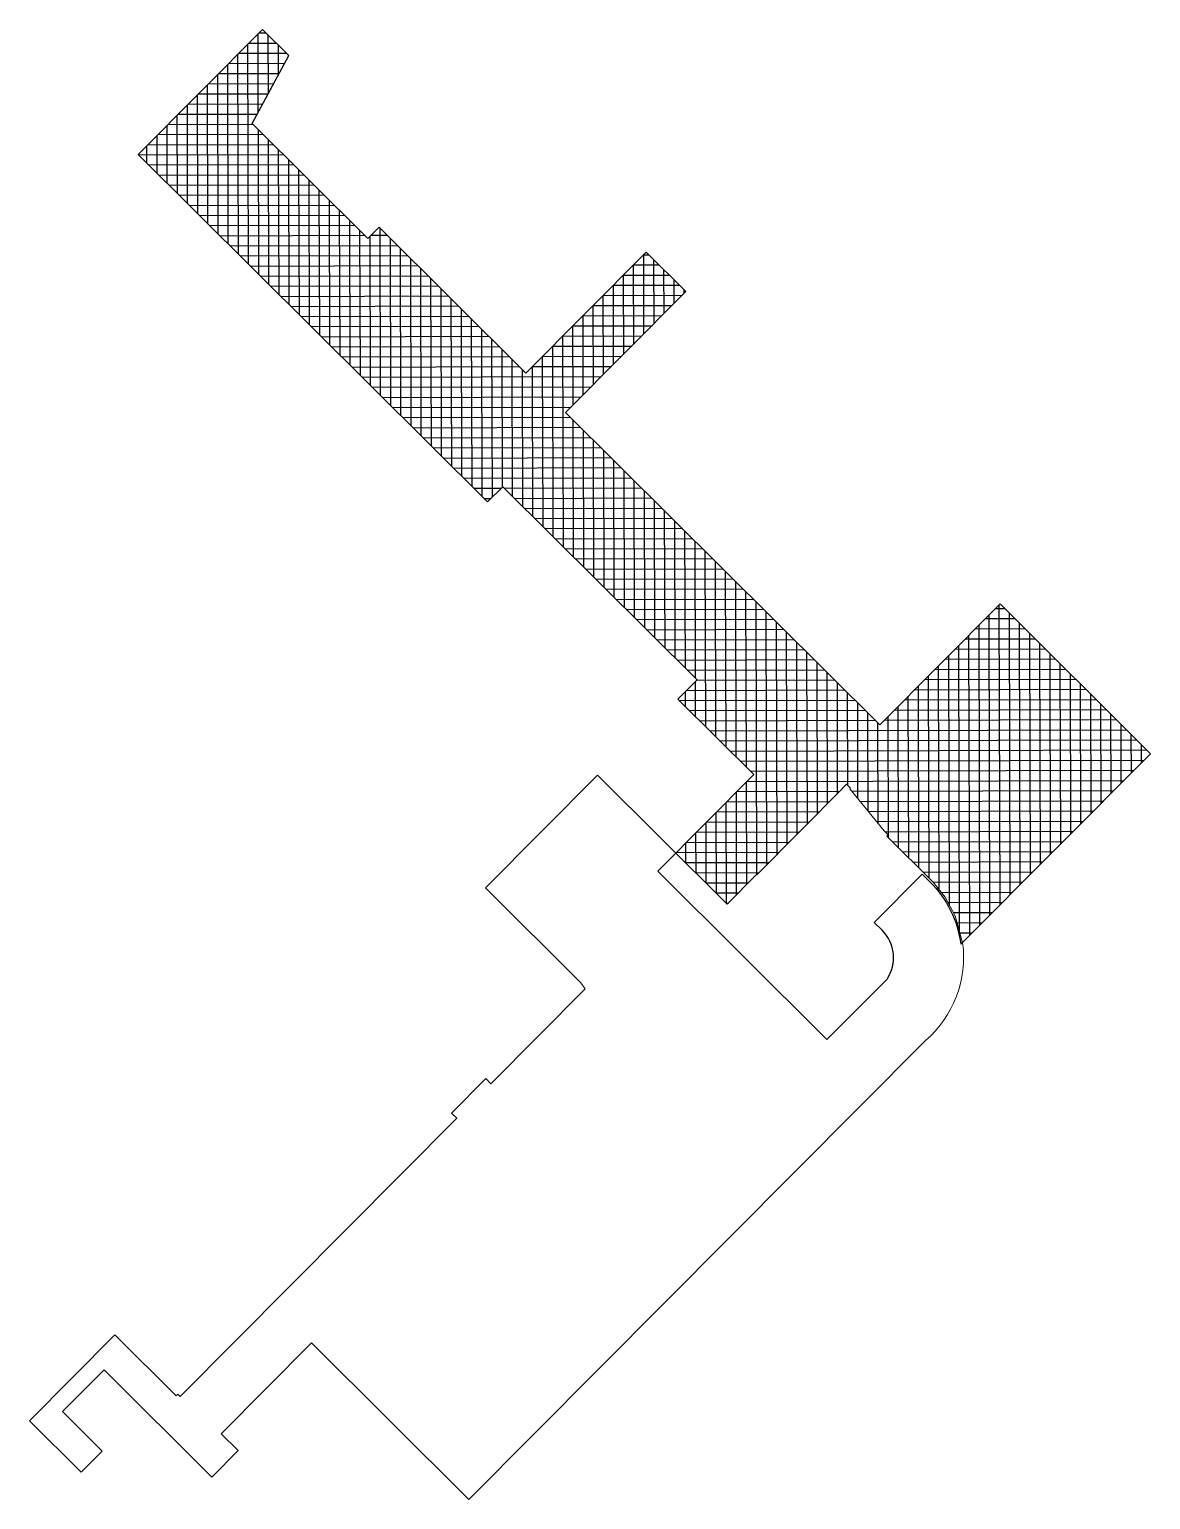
# Model space of a CAD drawing. Extents: x 175043 to 520012312, y -19343 to 3500891844.
# Drawn here: x 519059765 to 519198097, y 3500072049 to 3500253423 of the extents above; entities that cross this region are included whole.
import ezdxf

# ---------------------------------------------------------------- set-up
doc = ezdxf.new("R2010")
doc.units = 0
doc.header["$LTSCALE"] = 1000
doc.header["$MEASUREMENT"] = 0
doc.layers.add('AE-EQPM-TOLT', color=70, linetype='CONTINUOUS')
doc.layers.add('板边界', color=1, linetype='CONTINUOUS', lineweight=0)

msp = doc.modelspace()

# ---------------------------------------------------------------- hatches: boundary and pattern name
at = {"layer": 'AE-EQPM-TOLT'}
h = msp.add_hatch(dxfattribs=at)
h.set_pattern_fill('ANSI37,_O', color=243, scale=10000, angle=0.00003904)
h.set_pattern_definition([(90.1577, (518805312.8, 3499858453.3), (-1249.9953, -3.4406), []), (180.1577, (518805312.8, 3499858453.3), (3.4406, -1249.9953), [])])
h.paths.add_polyline_path([(519125926.838, 3500206149.664), (519140770.5074, 3500221075.078), (519135878.0914, 3500225940.6988), (519121034.4221, 3500211015.2849), (519102918.3021, 3500229032.1852), (519101507.9772, 3500227614.0936), (519087249.0664, 3500241794.9101), (519091779.8587, 3500250204.2694), (519088532.3768, 3500253423.3316), (519073195.0629, 3500238001.5801), (519116305.0599, 3500195127.6911), (519118173.7404, 3500197006.6625), (519142139.4882, 3500173172.1721), (519139777.194, 3500170796.8687), (519149140.6571, 3500161484.6881), (519139515.0494, 3500151806.0717), (519145857.1434, 3500145498.7125), (519149488.7339, 3500149150.3024), (519160119.1548, 3500159803.8125), (519160101.4287, 3500159821.4416), (519160595.0424, 3500160317.7736), (519161091.3744, 3500159824.1599), (519161000.0328, 3500159732.3153), (519165233.4049, 3500154558.5494), (519165242.3919, 3500154567.5859), (519165738.724, 3500154073.9722), (519165562.4334, 3500153896.7108), (519171254.8519, 3500148235.4688), (519172756.2276, 3500146381.7975), (519173995.0915, 3500144082.2015), (519174890.4449, 3500140798.3975), (519198096.8597, 3500164062.6949), (519179519.8599, 3500182537.9507), (519164676.1906, 3500167612.5368)])

# ---------------------------------------------------------------- linework, layer by layer
at = {"layer": 'AE-EQPM-TOLT', "color": 243}
msp.add_lwpolyline([(519088532.3768, 3500253423.3316), (519073195.0629, 3500238001.5801), (519116305.0599, 3500195127.6911), (519118173.7404, 3500197006.6625), (519142139.4882, 3500173172.1721), (519139777.194, 3500170796.8687), (519149140.6571, 3500161484.6881), (519137293.9282, 3500149572.7188), (519158170.9115, 3500128810.076), (519165574.7597, 3500136255.0727, 0.359685675), (519164976.301, 3500142280.158), (519164000.6591, 3500143250.4564), (519169924.0513, 3500149206.4689), (519170899.6965, 3500148236.1672, -0.167435879), (519174674.6198, 3500140582.0341), (519198096.8597, 3500164062.6949), (519179519.8599, 3500182537.9507), (519164676.1906, 3500167612.5368), (519125926.838, 3500206149.664), (519140770.5074, 3500221075.078), (519135878.0914, 3500225940.6988), (519121034.4221, 3500211015.2849), (519102918.3021, 3500229032.1852), (519101507.9772, 3500227614.0936), (519087249.0664, 3500241794.9101), (519091779.8587, 3500250204.2694)], format="xyb", close=True, dxfattribs=at)
at = {"layer": '板边界', "linetype": 'ByBlock'}
msp.add_lwpolyline([(519174905.489, 3500140743.2219), (519173995.0915, 3500144082.2015), (519172756.2276, 3500146381.7975), (519171254.8519, 3500148235.4688), (519165562.4334, 3500153896.7108), (519165738.724, 3500154073.9722), (519165242.3919, 3500154567.5859), (519165233.4049, 3500154558.5494), (519161000.0328, 3500159732.3153), (519161091.3744, 3500159824.1599), (519160595.0424, 3500160317.7736), (519160101.4287, 3500159821.4416), (519160119.1548, 3500159803.8125), (519149506.4601, 3500149132.6733), (519149488.7339, 3500149150.3024), (519145857.1434, 3500145498.7125), (519129868.1608, 3500161400.1255), (519116046.9847, 3500147502.8357), (519127817.1451, 3500135797.1389), (519128349.5083, 3500135056.1322), (519116714.3281, 3500123356.8766), (519116076.1883, 3500123991.5214), (519111845.211, 3500119737.2441), (519112483.3502, 3500119102.5999), (519078353.4875, 3500084784.7831), (519078069.8661, 3500085066.8511), (519077858.328, 3500084854.1331), (519070306.9859, 3500092364.1174), (519059764.8043, 3500081763.8796), (519066146.2169, 3500075417.4172), (519068755.3179, 3500078040.8867), (519063862.9016, 3500082906.5079), (519068975.3288, 3500088047.0894), (519082269.9378, 3500074825.2933), (519085513.6887, 3500078086.9076), (519083421.9154, 3500080167.2245), (519094563.4819, 3500091370.148), (519113991.4249, 3500072048.6094), (519170333.971, 3500128701.4357, 0.2537554439), (519174905.489, 3500140743.2216, -0.2537554439)], format="xyb", dxfattribs=at)

doc.saveas('drawing.dxf')
